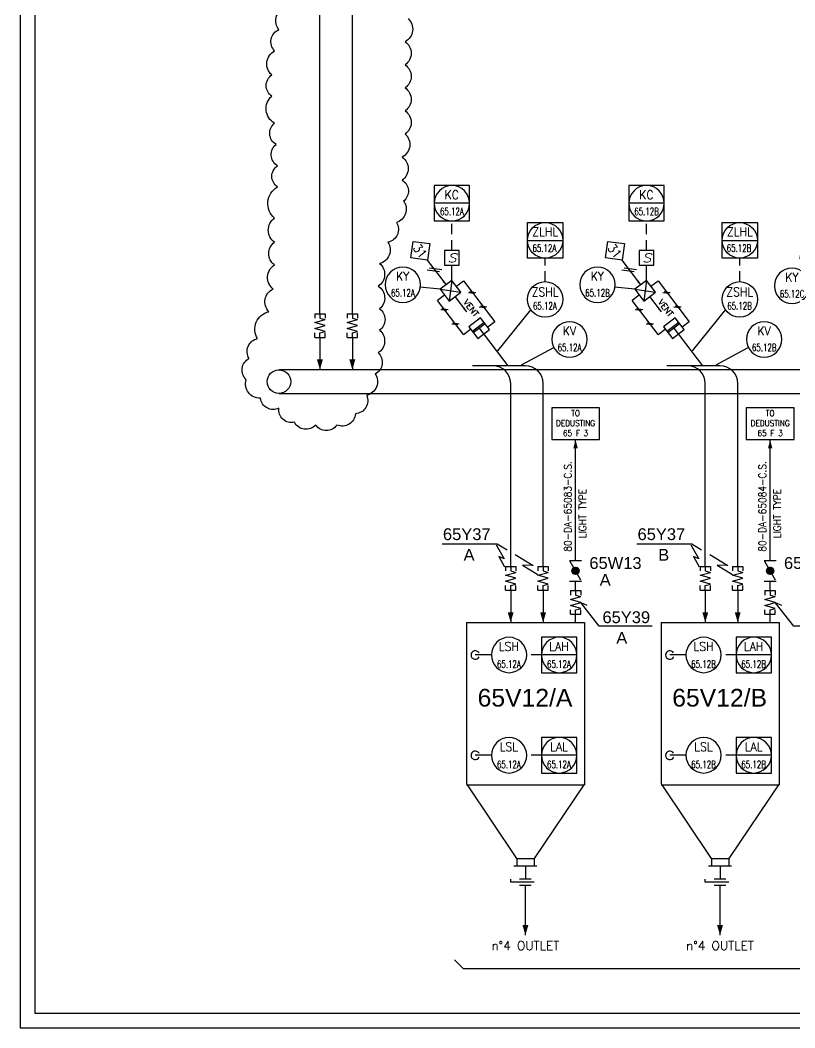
# Model space of a CAD drawing. Extents: x 128 to 230, y 0 to 68.
# Drawn here: x 128.46 to 154.73, y 0 to 34.15 of the extents above; entities that cross this region are included whole.
import ezdxf
from ezdxf.enums import TextEntityAlignment as Align

# ---------------------------------------------------------------- set-up
doc = ezdxf.new("R2010")
doc.units = 0
doc.header["$LTSCALE"] = 0.5
doc.header["$MEASUREMENT"] = 0
doc.linetypes.add('TRATT2', pattern=[1.1, 0.7, -0.4])
doc.layers.get('0').update_dxf_attribs({"linetype": 'CONTINUOUS'})
for name, color, linetype in [('GREEN', 92, 'CONTINUOUS'), ('NUVOLA', 6, 'CONTINUOUS'), ('RED', 1, 'CONTINUOUS'), ('S', 7, 'CONTINUOUS'), ('TRATT2', 5, 'TRATT2'), ('Y', 92, 'CONTINUOUS')]:
    doc.layers.add(name, color=color, linetype=linetype)
doc.styles.add('A6', font='arial.ttf', dxfattribs={"height": 0.6})
doc.styles.add('C3', font='COMPLEX', dxfattribs={"height": 0.3})
doc.styles.add('S', font='ITALIC', dxfattribs={"height": 6})
doc.styles.add('S15', font='SIMPLEX', dxfattribs={"width": 0.9, "height": 0.15})
doc.styles.add('S2', font='SIMPLEX', dxfattribs={"height": 0.2})
doc.styles.add('S25', font='SIMPLEX', dxfattribs={"width": 0.9, "height": 0.25})
doc.styles.add('S25S', font='SIMPLEX', dxfattribs={"width": 0.7, "height": 0.25})
doc.styles.add('S2S', font='SIMPLEX', dxfattribs={"width": 0.7, "height": 0.2})
doc.styles.add('S3', font='SIMPLEX', dxfattribs={"width": 0.9, "height": 0.3})

# ---------------------------------------------------------------- blocks, each defined once
blk = doc.blocks.new('STRUMC')
blk.add_line((-0.6, 0), (0.6, 0))
blk.add_lwpolyline([(-0.6, 0.6), (0.6, 0.6), (0.6, -0.6), (-0.6, -0.6), (-0.6, 0.6)])
blk.add_circle((0, 0), 0.6)
at = {"style": 'S3', "width": 0.9}
blk.add_attdef('2', text='', height=0.3, dxfattribs=at).set_placement((0.005, 0.139), align=Align.CENTER)
at = {"style": 'S2'}
for tag, p in [('3', (0.8, 0.4)), ('4', (0.8, 0.1))]:
    blk.add_attdef(tag, p, '', height=0.2, dxfattribs=at)
at = {"layer": 'S', "style": 'S25', "width": 0.9}
blk.add_attdef('1', text='', height=0.25, dxfattribs=at).set_placement((0.005, -0.436), align=Align.CENTER)
blk = doc.blocks.new('STRUM0')
blk.add_circle((0, 0), 0.6)
at = {"style": 'S3', "width": 0.9}
blk.add_attdef('2', text='', height=0.3, dxfattribs=at).set_placement((0.005, 0.139), align=Align.CENTER)
at = {"layer": 'S', "style": 'S25', "width": 0.9}
blk.add_attdef('1', text='', height=0.25, dxfattribs=at).set_placement((0.005, -0.436), align=Align.CENTER)
blk = doc.blocks.new('FRECC2', base_point=(19.5, 44))
at = {"layer": 'RED'}
blk.add_solid([(19.5, 44), (19.85, 44.1), (19.85, 43.9)], dxfattribs=at)
blk = doc.blocks.new('FRECC1', base_point=(50.2, 51.5))
blk.add_solid([(50.2, 51.5), (50.5, 51.575), (50.5, 51.425)])
blk = doc.blocks.new('FLESS', base_point=(26.3, 5.675))
for p, q in [((25.5, 5.85), (25.65, 5.85)), ((25.5, 5.5), (25.5, 5.85)), ((25.65, 5.675), (25.7, 5.85)), ((25.7, 5.85), (25.8, 5.5)), ((25.8, 5.5), (25.9, 5.85)), ((25.9, 5.85), (26, 5.5)), ((26, 5.5), (26.1, 5.85)), ((26.15, 5.675), (26.1, 5.85)), ((26.3, 5.85), (26.15, 5.85)), ((26.3, 5.5), (26.3, 5.85)), ((25.5, 5.675), (25.65, 5.675)), ((25.5, 5.5), (25.65, 5.5)), ((26.3, 5.675), (26.15, 5.675)), ((26.3, 5.5), (26.15, 5.5))]:
    blk.add_line(p, q)
blk = doc.blocks.new('*X5')
for p, q in [((12.778, 29.501), (12.903, 29.626)), ((12.782, 29.47), (12.934, 29.622)), ((12.786, 29.544), (12.86, 29.618)), ((12.792, 29.444), (12.96, 29.612)), ((12.806, 29.423), (12.981, 29.598)), ((12.823, 29.405), (12.999, 29.581)), ((12.844, 29.391), (13.013, 29.56)), ((12.87, 29.38), (13.023, 29.534)), ((12.9, 29.376), (13.028, 29.504)), ((12.942, 29.382), (13.022, 29.462))]:
    blk.add_line(p, q)
blk = doc.blocks.new('B', base_point=(54.6, 16))
at = {"layer": 'S'}
for p, q in [((54.6, 16.2), (54.6, 15.8)), ((54.641, 15.822), (55.265, 16.18)), ((55.3, 16.2), (55.3, 15.8))]:
    blk.add_line(p, q, dxfattribs=at)
blk.add_circle((54.953, 16.001), 0.125, dxfattribs=at)
blk.add_blockref('*X5', (42.05, -13.5), dxfattribs=at)
at = {"layer": 'S', "style": 'S2S', "width": 0.7}
for p in [(54.95, 16.3), (54.95, 15.5)]:
    blk.add_attdef('B', text='', height=0.2, dxfattribs=at).set_placement(p, align=Align.CENTER)
blk = doc.blocks.new('COMPNEU', base_point=(32.45, 18.2))
for p, q in [((32.6, 18.35), (32.3, 18.05)), ((32.7, 18.35), (32.4, 18.05))]:
    blk.add_line(p, q)
blk = doc.blocks.new('NOMEN', base_point=(35, 22))
for p, q in [((35, 22.8), (34.6, 22.4)), ((35.4, 22.4), (35, 22.8)), ((34.6, 22.4), (35, 22)), ((35, 22), (35.4, 22.4))]:
    blk.add_line(p, q)
at = {"style": 'S3', "width": 0.9}
blk.add_attdef('1', text='', height=0.3, dxfattribs=at).set_placement((35, 22.236), align=Align.CENTER)
blk = doc.blocks.new('PRESA', base_point=(1.75, 0.1))
for p, q in [((1.5, 0.1), (1.5, 0.6)), ((1.5, 0.6), (2, 0.6)), ((2, 0.6), (2, 0.1)), ((2, 0.1), (1.5, 0.1))]:
    blk.add_line(p, q)
at = {"style": 'S', "width": 1.2}
blk.add_attdef('1', text='', height=0.3, dxfattribs=at).set_placement((1.75, 0.2), align=Align.CENTER)
blk = doc.blocks.new('LINEA')
at = {"layer": 'S', "style": 'S25', "width": 0.9}
blk.add_attdef('LINE', (0, 0.14), '', height=0.25, dxfattribs=at)
blk = doc.blocks.new('STRUM', base_point=(33, 38))
blk.add_circle((33, 38), 0.6)
at = {"width": 0.9}
for tag, height, style, p in [('2', 0.3, 'S3', (33, 38.1)), ('1', 0.25, 'S25', (33, 37.6))]:
    blk.add_attdef(tag, text='', height=height, dxfattribs=dict(at, style=style)).set_placement(p, align=Align.CENTER)

msp = doc.modelspace()

# ---------------------------------------------------------------- linework, layer by layer
for p, q in [((128.457, 67.7), (128.457, 0)), ((142.265, 26.014), (142.902, 25.179)), ((148.865, 26.014), (149.502, 25.179)), ((143.101, 25.331), (143.101, 25.845)), ((149.701, 25.331), (149.701, 25.845)), ((143.101, 25.331), (142.703, 25.028)), ((143.101, 25.331), (143.006, 24.63)), ((143.404, 24.933), (143.101, 25.331)), ((143.252, 25.132), (143.491, 25.314)), ((143.491, 25.314), (144.552, 23.922)), ((149.701, 25.331), (149.303, 25.028)), ((149.701, 25.331), (149.606, 24.63)), ((150.004, 24.933), (149.701, 25.331)), ((149.852, 25.132), (150.091, 25.314)), ((150.091, 25.314), (151.152, 23.922)), ((142.703, 25.028), (142.018, 25.096)), ((142.703, 25.028), (143.404, 24.933)), ((142.703, 25.028), (143.006, 24.63)), ((143.006, 24.63), (143.404, 24.933)), ((149.303, 25.028), (148.618, 25.096)), ((149.303, 25.028), (150.004, 24.933)), ((149.303, 25.028), (149.606, 24.63)), ((149.606, 24.63), (150.004, 24.933)), ((142.855, 24.829), (142.616, 24.647)), ((143.496, 23.494), (142.616, 24.647)), ((143.205, 24.782), (143.599, 24.265)), ((149.455, 24.829), (149.216, 24.647)), ((150.096, 23.494), (149.216, 24.647)), ((149.805, 24.782), (150.199, 24.265)), ((145.774, 24.342), (144.644, 22.941)), ((152.374, 24.342), (151.244, 22.941)), ((144.071, 24.059), (143.674, 23.755)), ((144.374, 23.661), (144.071, 24.059)), ((144.552, 23.922), (144.314, 23.741)), ((150.671, 24.059), (150.274, 23.755)), ((150.974, 23.661), (150.671, 24.059)), ((151.152, 23.922), (150.914, 23.741)), ((143.496, 23.494), (143.734, 23.676)), ((143.674, 23.755), (143.977, 23.358)), ((144.192, 23.9), (143.795, 23.596)), ((144.223, 23.86), (143.825, 23.557)), ((143.977, 23.358), (144.374, 23.661)), ((144.024, 23.708), (144.994, 22.436)), ((150.096, 23.494), (150.334, 23.676)), ((150.274, 23.755), (150.577, 23.358)), ((150.792, 23.9), (150.395, 23.596)), ((150.823, 23.86), (150.425, 23.557)), ((150.577, 23.358), (150.974, 23.661)), ((150.624, 23.708), (151.594, 22.436)), ((145.458, 22.466), (146.553, 23.062)), ((152.058, 22.466), (153.153, 23.062)), ((147.294, 15.836), (147.294, 19.936)), ((153.894, 15.836), (153.894, 19.936)), ((147.294, 14.816), (147.294, 15.136)), ((153.894, 14.816), (153.894, 15.136)), ((147.294, 13.716), (147.294, 14.091)), ((153.894, 13.716), (153.894, 14.091)), ((144.438, 12.636), (143.894, 12.636)), ((151.038, 12.636), (150.494, 12.636)), ((144.438, 9.236), (143.894, 9.236)), ((151.038, 9.236), (150.494, 9.236)), ((145.094, 4.936), (145.094, 5.036)), ((145.894, 4.936), (145.094, 4.936)), ((145.794, 5.036), (145.394, 5.036)), ((145.394, 4.836), (145.794, 4.836)), ((151.694, 4.936), (151.694, 5.036)), ((152.494, 4.936), (151.694, 4.936)), ((152.394, 5.036), (151.994, 5.036)), ((151.994, 4.836), (152.394, 4.836)), ((128.457, 0), (229.665, 0))]:
    msp.add_line(p, q)
for points in [[(142.774, 16.404), (144.634, 16.404), (144.971, 16.202)], [(149.374, 16.404), (151.234, 16.404), (151.571, 16.202)], [(144.6, 16.37), (144.87, 15.899), (144.693, 15.975), (144.886, 15.621)], [(151.2, 16.37), (151.47, 15.899), (151.293, 15.975), (151.486, 15.621)], [(145.245, 16.037), (145.854, 15.672), (145.492, 15.68), (146.014, 15.361)], [(151.845, 16.037), (152.454, 15.672), (152.092, 15.68), (152.614, 15.361)], [(149.894, 13.616), (148.094, 13.616), (147.469, 14.416), (147.677, 14.325)], [(156.494, 13.616), (154.694, 13.616), (154.069, 14.416), (154.277, 14.325)]]:
    msp.add_lwpolyline(points)
for centre in [(143.894, 12.636), (150.494, 12.636), (143.894, 9.236), (150.494, 9.236)]:
    msp.add_arc(centre, 0.145, 28.9364, 333.1902)
at = {"layer": 'GREEN'}
for p, q in [((204.894, 22.3), (137.235, 22.3)), ((137.235, 21.5), (204.894, 21.5)), ((145.985, 5.476), (145.203, 5.476)), ((145.303, 5.735), (145.892, 5.735)), ((145.892, 5.735), (145.892, 5.476)), ((152.585, 5.476), (151.803, 5.476)), ((151.903, 5.735), (152.492, 5.735)), ((152.492, 5.735), (152.492, 5.476)), ((143.494, 2), (143.194, 2.3)), ((175.044, 2), (143.494, 2))]:
    msp.add_line(p, q, dxfattribs=at)
at = {"layer": 'GREEN', "linetype": 'Continuous'}
for p, q in [((143.594, 13.736), (143.594, 8.272)), ((143.594, 13.736), (147.594, 13.736)), ((147.594, 13.736), (147.594, 8.236)), ((150.194, 13.736), (154.194, 13.736)), ((150.194, 13.736), (150.194, 8.272)), ((154.194, 13.736), (154.194, 8.236)), ((143.594, 8.272), (145.296, 5.735)), ((143.594, 8.236), (147.594, 8.236)), ((147.594, 8.272), (145.892, 5.735)), ((150.194, 8.272), (151.896, 5.735)), ((150.194, 8.236), (154.194, 8.236)), ((154.194, 8.272), (152.492, 5.735)), ((145.303, 5.736), (145.303, 5.476)), ((151.903, 5.736), (151.903, 5.476))]:
    msp.add_line(p, q, dxfattribs=at)
at = {"layer": 'GREEN'}
msp.add_circle((137.235, 21.9), 0.4, dxfattribs=at)
at = {"layer": 'NUVOLA'}
msp.add_lwpolyline([(141.612, 34.202, -0.520567), (141.514, 33.42, -0.520567), (141.514, 33.42, -0.520567), (141.514, 32.638, -0.520567), (141.514, 32.638, -0.520567), (141.514, 31.856, -0.520567), (141.514, 31.856, -0.520567), (141.514, 31.074, -0.520567), (141.514, 31.074, -0.520567), (141.514, 30.292, -0.520567), (141.514, 30.292, -0.520567), (141.416, 29.51, -0.520567), (141.416, 29.51, -0.520567), (141.416, 28.728, -0.520567), (141.416, 28.728, -0.520567), (141.461, 28.017, -0.520567), (141.461, 28.017, -0.520567), (141.221, 27.296, -0.520567), (141.221, 27.296, -0.520567), (140.933, 26.624, -0.520567), (140.933, 26.624, -0.520567), (140.644, 25.903, -0.520567), (140.644, 25.903, -0.520567), (140.596, 25.135, -0.520567), (140.596, 25.135, -0.520567), (140.644, 24.366, -0.520567), (140.644, 24.366, -0.520567), (140.644, 23.645, -0.520567), (140.644, 23.645, -0.520567), (140.596, 22.877, -0.520567), (140.596, 22.877, -0.520567), (140.5, 22.156, -0.520567), (140.5, 22.156, -0.520567), (140.212, 21.436, -0.520567), (140.212, 21.436, -0.520567), (139.827, 20.811, -0.520567), (139.827, 20.811, -0.520567), (139.202, 20.427, -0.520567), (139.202, 20.427, -0.520567), (138.481, 20.427, -0.520567), (138.481, 20.427, -0.520567), (137.76, 20.523, -0.520567), (137.76, 20.523, -0.520567), (137.231, 21.003, -0.520567), (137.231, 21.003, -0.520567), (136.606, 21.339, -0.520567), (136.606, 21.339, -0.520567), (136.126, 21.964, -0.520567), (136.126, 21.964, -0.520567), (136.222, 22.685, -0.520567), (136.222, 22.685, -0.520567), (136.51, 23.357, -0.520567), (136.51, 23.357, -0.520567), (136.895, 24.27, -0.520567), (136.895, 24.27, -0.520567), (137.039, 25.038, -0.520567), (137.039, 25.038, -0.520567), (137.087, 25.855, -0.520567), (137.087, 25.855, -0.520567), (137.087, 26.624, -0.520567), (137.087, 26.624, -0.520567), (137.087, 27.44, -0.520567), (137.087, 27.44, -0.520567), (137.183, 28.497, -0.520567), (137.183, 28.497, -0.520567), (137.183, 29.218, -0.520567), (137.183, 29.218, -0.520567), (137.135, 29.938, -0.520567), (137.135, 29.938, -0.520567), (137.087, 30.659, -0.520567), (137.087, 30.659, -0.520567), (136.991, 31.572, -0.520567), (136.991, 31.572, -0.520567), (136.991, 32.292, -0.520567), (136.991, 32.292, -0.520567), (137.087, 33.109, -0.520567), (137.087, 33.109, -0.520567), (137.231, 33.829, -0.520567), (137.231, 33.829, -0.520567), (137.423, 34.55, -0.520567)], format="xyb", dxfattribs=at)
at = {"layer": 'RED'}
for p, q in [((128.957, 67.2), (128.957, 0.5)), ((138.624, 24.2), (138.624, 57.547)), ((139.724, 24.2), (139.724, 57.547)), ((138.624, 23.4), (138.624, 22.3)), ((139.724, 23.4), (139.724, 22.3)), ((145.594, 22.436), (143.794, 22.436)), ((152.194, 22.436), (150.394, 22.436)), ((145.094, 15.636), (145.094, 21.836)), ((146.194, 15.636), (146.194, 21.836)), ((151.694, 15.636), (151.694, 21.836)), ((152.794, 15.636), (152.794, 21.836)), ((145.094, 14.836), (145.094, 13.736)), ((146.194, 14.836), (146.194, 13.736)), ((151.694, 14.836), (151.694, 13.736)), ((152.794, 14.836), (152.794, 13.736)), ((145.594, 5.476), (145.594, 5.036)), ((152.194, 5.476), (152.194, 5.036)), ((145.594, 3.136), (145.594, 4.836)), ((152.194, 3.136), (152.194, 4.836)), ((128.957, 0.5), (229.165, 0.5))]:
    msp.add_line(p, q, dxfattribs=at)
for centre, start in [((144.494, 21.836), 360), ((145.594, 21.836), 0), ((151.094, 21.836), 360), ((152.194, 21.836), 0)]:
    msp.add_arc(centre, 0.6, start, 90, dxfattribs=at)
at = {"layer": 'S'}
for p, q in [((146.484, 21.016), (146.484, 19.936)), ((148.104, 21.016), (146.484, 21.016)), ((148.104, 19.936), (148.104, 21.016)), ((153.084, 21.016), (153.084, 19.936)), ((154.704, 21.016), (153.084, 21.016)), ((154.704, 19.936), (154.704, 21.016)), ((146.484, 19.936), (148.104, 19.936)), ((153.084, 19.936), (154.704, 19.936))]:
    msp.add_line(p, q, dxfattribs=at)
at = {"layer": 'TRATT2'}
for p, q in [((143.101, 26.345), (143.101, 27.344)), ((149.701, 26.345), (149.701, 27.344)), ((146.262, 25.288), (146.262, 26.088)), ((152.862, 25.288), (152.862, 26.088)), ((146.138, 12.636), (145.638, 12.636)), ((152.738, 12.636), (152.238, 12.636)), ((146.138, 9.236), (145.638, 9.236)), ((152.738, 9.236), (152.238, 9.236))]:
    msp.add_line(p, q, dxfattribs=at)

# ---------------------------------------------------------------- block references
ref = msp.add_blockref('STRUMC', (143.101, 27.944), dxfattribs=dict(xscale=-1))
ref.add_attrib('2', 'KC', dxfattribs={"height": 0.3, "style": 'S3', "width": 0.9}).set_placement((143.096, 28.084), align=Align.CENTER)
ref.add_attrib('1', '65.12A', dxfattribs={"layer": 'S', "height": 0.25, "style": 'S25S', "width": 0.7}).set_placement((143.101, 27.544), align=Align.CENTER)
ref = msp.add_blockref('STRUMC', (149.701, 27.944), dxfattribs=dict(xscale=-1))
ref.add_attrib('2', 'KC', dxfattribs={"height": 0.3, "style": 'S3', "width": 0.9}).set_placement((149.696, 28.084), align=Align.CENTER)
ref.add_attrib('1', '65.12B', dxfattribs={"layer": 'S', "height": 0.25, "style": 'S25S', "width": 0.7}).set_placement((149.701, 27.544), align=Align.CENTER)
ref = msp.add_blockref('STRUMC', (146.262, 26.688))
ref.add_attrib('2', 'ZLHL', dxfattribs={"height": 0.3, "style": 'S3', "width": 0.9}).set_placement((146.267, 26.827), align=Align.CENTER)
ref.add_attrib('1', '65.12A', dxfattribs={"layer": 'S', "height": 0.25, "style": 'S25S', "width": 0.7}).set_placement((146.238, 26.302), align=Align.CENTER)
ref = msp.add_blockref('STRUMC', (152.862, 26.688))
ref.add_attrib('2', 'ZLHL', dxfattribs={"height": 0.3, "style": 'S3', "width": 0.9}).set_placement((152.867, 26.827), align=Align.CENTER)
ref.add_attrib('1', '65.12B', dxfattribs={"layer": 'S', "height": 0.25, "style": 'S25S', "width": 0.7}).set_placement((152.838, 26.302), align=Align.CENTER)
ref = msp.add_blockref('NOMEN', (141.713, 26.092), dxfattribs=dict(xscale=-1, rotation=307.3296406139496))
ref.add_attrib('1', '31', dxfattribs={"height": 0.3, "rotation": 307.3296, "style": 'S3', "width": 0.9}).set_placement((141.901, 26.235), align=Align.CENTER)
ref = msp.add_blockref('NOMEN', (148.313, 26.092), dxfattribs=dict(xscale=-1, rotation=307.3296406139496))
ref.add_attrib('1', '31', dxfattribs={"height": 0.3, "rotation": 307.3296, "style": 'S3', "width": 0.9}).set_placement((148.501, 26.235), align=Align.CENTER)
ref = msp.add_blockref('NOMEN', (154.913, 26.056), dxfattribs=dict(xscale=-1, rotation=307.3296406139496))
ref.add_attrib('1', '31', dxfattribs={"height": 0.3, "rotation": 307.3296, "style": 'S3', "width": 0.9}).set_placement((155.101, 26.199), align=Align.CENTER)
ref = msp.add_blockref('PRESA', (143.101, 25.845), dxfattribs=dict(xscale=-1))
ref.add_attrib('1', 'S', dxfattribs={"height": 0.3, "style": 'S', "width": 1.2}).set_placement((143.101, 25.945), align=Align.CENTER)
ref = msp.add_blockref('PRESA', (149.701, 25.845), dxfattribs=dict(xscale=-1))
ref.add_attrib('1', 'S', dxfattribs={"height": 0.3, "style": 'S', "width": 1.2}).set_placement((149.701, 25.945), align=Align.CENTER)
ref = msp.add_blockref('STRUM0', (141.438, 25.183), dxfattribs=dict(xscale=-1))
ref.add_attrib('2', 'KY', dxfattribs={"height": 0.3, "style": 'S3', "width": 0.9}).set_placement((141.432, 25.323), align=Align.CENTER)
ref.add_attrib('1', '65.12A', dxfattribs={"layer": 'S', "height": 0.25, "style": 'S25S', "width": 0.7}).set_placement((141.438, 24.783), align=Align.CENTER)
ref = msp.add_blockref('STRUM0', (148.038, 25.183), dxfattribs=dict(xscale=-1))
ref.add_attrib('2', 'KY', dxfattribs={"height": 0.3, "style": 'S3', "width": 0.9}).set_placement((148.032, 25.323), align=Align.CENTER)
ref.add_attrib('1', '65.12B', dxfattribs={"layer": 'S', "height": 0.25, "style": 'S25S', "width": 0.7}).set_placement((148.038, 24.783), align=Align.CENTER)
ref = msp.add_blockref('STRUM0', (154.638, 25.147), dxfattribs=dict(xscale=-1))
ref.add_attrib('2', 'KY', dxfattribs={"height": 0.3, "style": 'S3', "width": 0.9}).set_placement((154.632, 25.287), align=Align.CENTER)
ref.add_attrib('1', '65.12C', dxfattribs={"layer": 'S', "height": 0.25, "style": 'S25S', "width": 0.7}).set_placement((154.638, 24.747), align=Align.CENTER)
at = {"xscale": -0.5, "yscale": 0.5, "zscale": 0.5}
for name, p, rotation in [('FRECC1', (142.902, 25.179), 307.3296406139496), ('FRECC1', (149.502, 25.179), 307.3296406139496), ('COMPNEU', (143.803, 24.94), 37.3296406139496), ('COMPNEU', (150.403, 24.94), 37.3296406139496), ('COMPNEU', (142.866, 24.363), 37.3296406139496), ('FRECC1', (143.599, 24.265), 307.3296406139496), ('COMPNEU', (144.175, 24.452), 37.3296406139496), ('COMPNEU', (149.466, 24.363), 37.3296406139496), ('FRECC1', (150.199, 24.265), 307.3296406139496), ('COMPNEU', (150.775, 24.452), 37.3296406139496), ('COMPNEU', (143.238, 23.875), 37.3296406139496), ('COMPNEU', (149.838, 23.875), 37.3296406139496)]:
    msp.add_blockref(name, p, dxfattribs=dict(at, rotation=rotation))
ref = msp.add_blockref('STRUM', (146.262, 24.688))
ref.add_attrib('2', 'ZSHL', dxfattribs={"height": 0.3, "style": 'S3', "width": 0.9}).set_placement((146.262, 24.788), align=Align.CENTER)
ref.add_attrib('1', '65.12A', dxfattribs={"layer": 'S', "height": 0.25, "style": 'S25S', "width": 0.7}).set_placement((146.255, 24.34), align=Align.CENTER)
ref = msp.add_blockref('STRUM', (152.862, 24.688))
ref.add_attrib('2', 'ZSHL', dxfattribs={"height": 0.3, "style": 'S3', "width": 0.9}).set_placement((152.862, 24.788), align=Align.CENTER)
ref.add_attrib('1', '65.12B', dxfattribs={"layer": 'S', "height": 0.25, "style": 'S25S', "width": 0.7}).set_placement((152.855, 24.34), align=Align.CENTER)
at = {"xscale": -1}
for name, p, rotation in [('FLESS', (138.624, 24.2), 270), ('FLESS', (139.724, 24.2), 270), ('FRECC2', (138.624, 22.3), 270), ('FRECC2', (139.724, 22.3), 270), ('FRECC1', (147.294, 19.936), 90), ('FRECC1', (153.894, 19.936), 90), ('FLESS', (145.094, 15.636), 270), ('FLESS', (146.194, 15.636), 270), ('FLESS', (151.694, 15.636), 270), ('FLESS', (152.794, 15.636), 270), ('FLESS', (147.294, 14.816), 270), ('FLESS', (153.894, 14.816), 270), ('FRECC2', (145.094, 13.736), 270), ('FRECC2', (146.194, 13.736), 270), ('FRECC2', (151.694, 13.736), 270), ('FRECC2', (152.794, 13.736), 270)]:
    msp.add_blockref(name, p, dxfattribs=dict(at, rotation=rotation))
ref = msp.add_blockref('STRUM0', (147.091, 23.331), dxfattribs=dict(xscale=-1))
ref.add_attrib('2', 'KV', dxfattribs={"height": 0.3, "style": 'S3', "width": 0.9}).set_placement((147.086, 23.47), align=Align.CENTER)
ref.add_attrib('1', '65.12A', dxfattribs={"layer": 'S', "height": 0.25, "style": 'S25S', "width": 0.7}).set_placement((147.091, 22.931), align=Align.CENTER)
ref = msp.add_blockref('STRUM0', (153.691, 23.331), dxfattribs=dict(xscale=-1))
ref.add_attrib('2', 'KV', dxfattribs={"height": 0.3, "style": 'S3', "width": 0.9}).set_placement((153.686, 23.47), align=Align.CENTER)
ref.add_attrib('1', '65.12B', dxfattribs={"layer": 'S', "height": 0.25, "style": 'S25S', "width": 0.7}).set_placement((153.691, 22.931), align=Align.CENTER)
at = {"rotation": 90}
for p, values in [((147.294, 16.136), {'LINE': '80-DA-65083-C.S.'}), ((153.894, 16.136), {'LINE': '80-DA-65084-C.S.'}), ((147.794, 16.436), {'LINE': ' LIGHT TYPE'}), ((154.394, 16.436), {'LINE': ' LIGHT TYPE'})]:
    msp.add_blockref('LINEA', p, dxfattribs=at).add_auto_attribs(values)
for name, p in [('B', (147.294, 15.136)), ('B', (153.894, 15.136)), ('FRECC2', (145.594, 3.136)), ('FRECC2', (152.194, 3.136))]:
    msp.add_blockref(name, p, dxfattribs=at)
ref = msp.add_blockref('STRUM0', (145.038, 12.636), dxfattribs=dict(xscale=-1))
ref.add_attrib('2', 'LSH', dxfattribs={"height": 0.3, "style": 'S3', "width": 0.9}).set_placement((145.033, 12.775), align=Align.CENTER)
ref.add_attrib('1', '65.12A', dxfattribs={"layer": 'S', "height": 0.25, "style": 'S25S', "width": 0.7}).set_placement((145.033, 12.2), align=Align.CENTER)
ref = msp.add_blockref('STRUMC', (146.738, 12.636), dxfattribs=dict(xscale=-1))
ref.add_attrib('2', 'LAH', dxfattribs={"height": 0.3, "style": 'S3', "width": 0.9}).set_placement((146.733, 12.775), align=Align.CENTER)
ref.add_attrib('1', '65.12A', dxfattribs={"layer": 'S', "height": 0.25, "style": 'S25S', "width": 0.7}).set_placement((146.733, 12.2), align=Align.CENTER)
ref = msp.add_blockref('STRUM0', (151.638, 12.636), dxfattribs=dict(xscale=-1))
ref.add_attrib('2', 'LSH', dxfattribs={"height": 0.3, "style": 'S3', "width": 0.9}).set_placement((151.633, 12.775), align=Align.CENTER)
ref.add_attrib('1', '65.12B', dxfattribs={"layer": 'S', "height": 0.25, "style": 'S25S', "width": 0.7}).set_placement((151.633, 12.2), align=Align.CENTER)
ref = msp.add_blockref('STRUMC', (153.338, 12.636), dxfattribs=dict(xscale=-1))
ref.add_attrib('2', 'LAH', dxfattribs={"height": 0.3, "style": 'S3', "width": 0.9}).set_placement((153.333, 12.775), align=Align.CENTER)
ref.add_attrib('1', '65.12B', dxfattribs={"layer": 'S', "height": 0.25, "style": 'S25S', "width": 0.7}).set_placement((153.333, 12.2), align=Align.CENTER)
ref = msp.add_blockref('STRUM0', (145.038, 9.236), dxfattribs=dict(xscale=-1))
ref.add_attrib('2', 'LSL', dxfattribs={"height": 0.3, "style": 'S3', "width": 0.9}).set_placement((145.033, 9.375), align=Align.CENTER)
ref.add_attrib('1', '65.12A', dxfattribs={"layer": 'S', "height": 0.25, "style": 'S25S', "width": 0.7}).set_placement((145.033, 8.8), align=Align.CENTER)
ref = msp.add_blockref('STRUMC', (146.738, 9.236), dxfattribs=dict(xscale=-1))
ref.add_attrib('2', 'LAL', dxfattribs={"height": 0.3, "style": 'S3', "width": 0.9}).set_placement((146.733, 9.375), align=Align.CENTER)
ref.add_attrib('1', '65.12A', dxfattribs={"layer": 'S', "height": 0.25, "style": 'S25S', "width": 0.7}).set_placement((146.733, 8.8), align=Align.CENTER)
ref = msp.add_blockref('STRUM0', (151.638, 9.236), dxfattribs=dict(xscale=-1))
ref.add_attrib('2', 'LSL', dxfattribs={"height": 0.3, "style": 'S3', "width": 0.9}).set_placement((151.633, 9.375), align=Align.CENTER)
ref.add_attrib('1', '65.12B', dxfattribs={"layer": 'S', "height": 0.25, "style": 'S25S', "width": 0.7}).set_placement((151.633, 8.8), align=Align.CENTER)
ref = msp.add_blockref('STRUMC', (153.338, 9.236), dxfattribs=dict(xscale=-1))
ref.add_attrib('2', 'LAL', dxfattribs={"height": 0.3, "style": 'S3', "width": 0.9}).set_placement((153.333, 9.375), align=Align.CENTER)
ref.add_attrib('1', '65.12B', dxfattribs={"layer": 'S', "height": 0.25, "style": 'S25S', "width": 0.7}).set_placement((153.333, 8.8), align=Align.CENTER)
at = {"layer": 'S', "xscale": -1, "rotation": 37.3296406139496}
for p in [(142.548, 25.726), (149.148, 25.726)]:
    msp.add_blockref('COMPNEU', p, dxfattribs=at)

# ---------------------------------------------------------------- texts
at = {"style": 'C3'}
for p in [(145.594, 2.636), (152.194, 2.636)]:
    msp.add_text('n%%d4 OUTLET', height=0.3, dxfattribs=at).set_placement(p, align=Align.CENTER)
at = {"layer": 'GREEN', "style": 'A6'}
for s, p in [('65Y37', (142.797, 16.53)), ('65Y37', (149.397, 16.53)), ('A', (143.497, 15.83)), ('B', (150.097, 15.83)), ('65W13', (147.763, 15.552)), ('65W13', (154.363, 15.552)), ('A', (148.114, 14.986)), ('65Y39', (148.207, 13.716)), ('A', (148.676, 13.016))]:
    msp.add_text(s, height=0.4, dxfattribs=at).set_placement(p)
at = {"layer": 'S', "style": 'S2'}
for p in [(143.87, 24.076), (150.47, 24.076)]:
    msp.add_text('VENT', height=0.2, rotation=307.3296, dxfattribs=at).set_placement(p, align=Align.RIGHT)
at = {"layer": 'S', "style": 'S15', "width": 0.9}
for s, p in [('TO', (147.294, 20.726)), ('TO', (153.894, 20.726)), ('DEDUSTING', (147.294, 20.389)), ('DEDUSTING', (153.894, 20.389)), ('65 F 3', (147.294, 20.051)), ('65 F 3', (153.894, 20.051))]:
    msp.add_text(s, height=0.2025, dxfattribs=at).set_placement(p, align=Align.CENTER)
at = {"layer": 'Y', "style": 'A6'}
for s, p in [('65V12/A', (145.58, 10.888)), ('65V12/B', (152.18, 10.888))]:
    msp.add_text(s, height=0.6, dxfattribs=at).set_placement(p, align=Align.CENTER)

doc.saveas('drawing.dxf')
